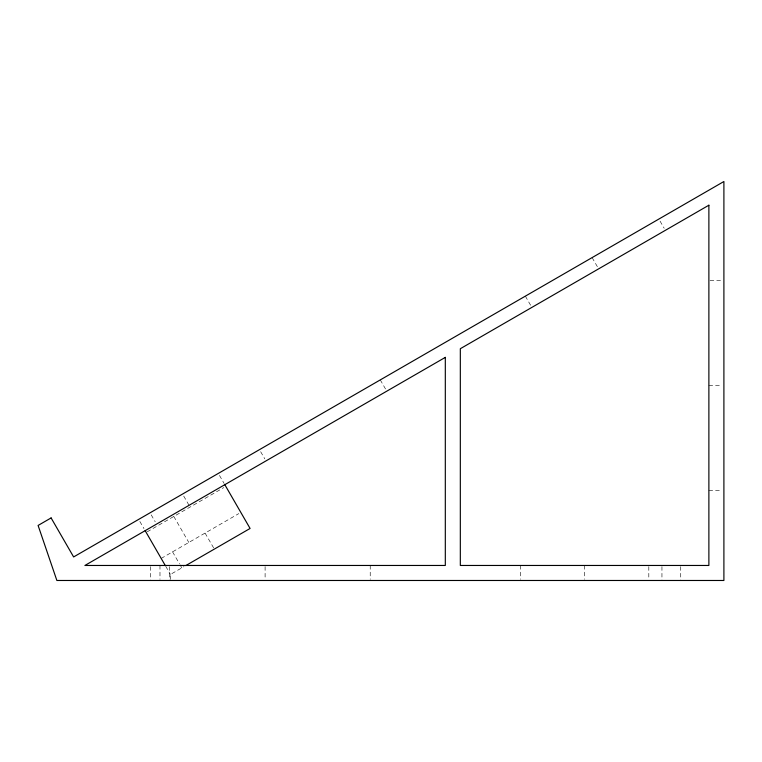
<?xml version="1.0" encoding="UTF-8"?>
<svg xmlns="http://www.w3.org/2000/svg" width="762" height="762" viewBox="0 0 762 762"><rect width="100%" height="100%" fill="white"/><g stroke="black" fill="none" stroke-linecap="round" stroke-linejoin="round"><path stroke-width="0.57" stroke-dasharray="3.81 2.86" d="M147.19 531.819L223.78 487.604M161.182 558.422L238.801 513.607M170.431 579.472L170.431 574.443L183.994 566.623M710.041 280.292L721.585 280.292M708.879 385.334L721.585 385.334M708.879 490.376L721.585 490.376M660.054 221.113L664.197 228.276M592.112 257.604L598.027 267.843M525.351 296.151L530.676 305.362M380.286 379.905L385.601 389.125M260.652 451.704L264.795 458.867M219.475 475.421L224.095 483.422M183.709 496.062L189.481 506.073M205.073 533.086L213.751 548.107M173.803 516.455L188.824 542.468M151.19 514.836L155.238 521.837M172.564 551.85L179.499 563.87M180.08 564.871L181.813 567.881M139.837 521.456L143.98 528.618M165.735 566.299L170.431 574.443M680.723 566.623L680.723 580.482M661.949 566.623L661.949 580.482M648.814 566.623L648.814 579.33M584.606 565.461L584.606 579.33M520.398 565.461L520.398 579.33M370.227 565.461L370.227 579.33M265.1 566.623L265.1 579.33M169.364 566.623L169.364 580.482M159.982 565.461L159.982 579.33M150.6 566.623L150.6 580.482"/><path stroke-width="1.14" d="M185.757 565.604L250.088 528.457L224.666 484.422M145.161 530.666L165.144 565.28M51.102 517.931L38.1 525.447L56.874 580.482L723.9 580.482L723.9 181.518L73.628 556.946L51.102 517.931M445.313 357.378L84.896 565.471L445.313 565.461L445.313 357.378M708.879 205.207L460.324 348.71L460.324 565.461L708.879 565.461L708.879 205.207"/></g></svg>
